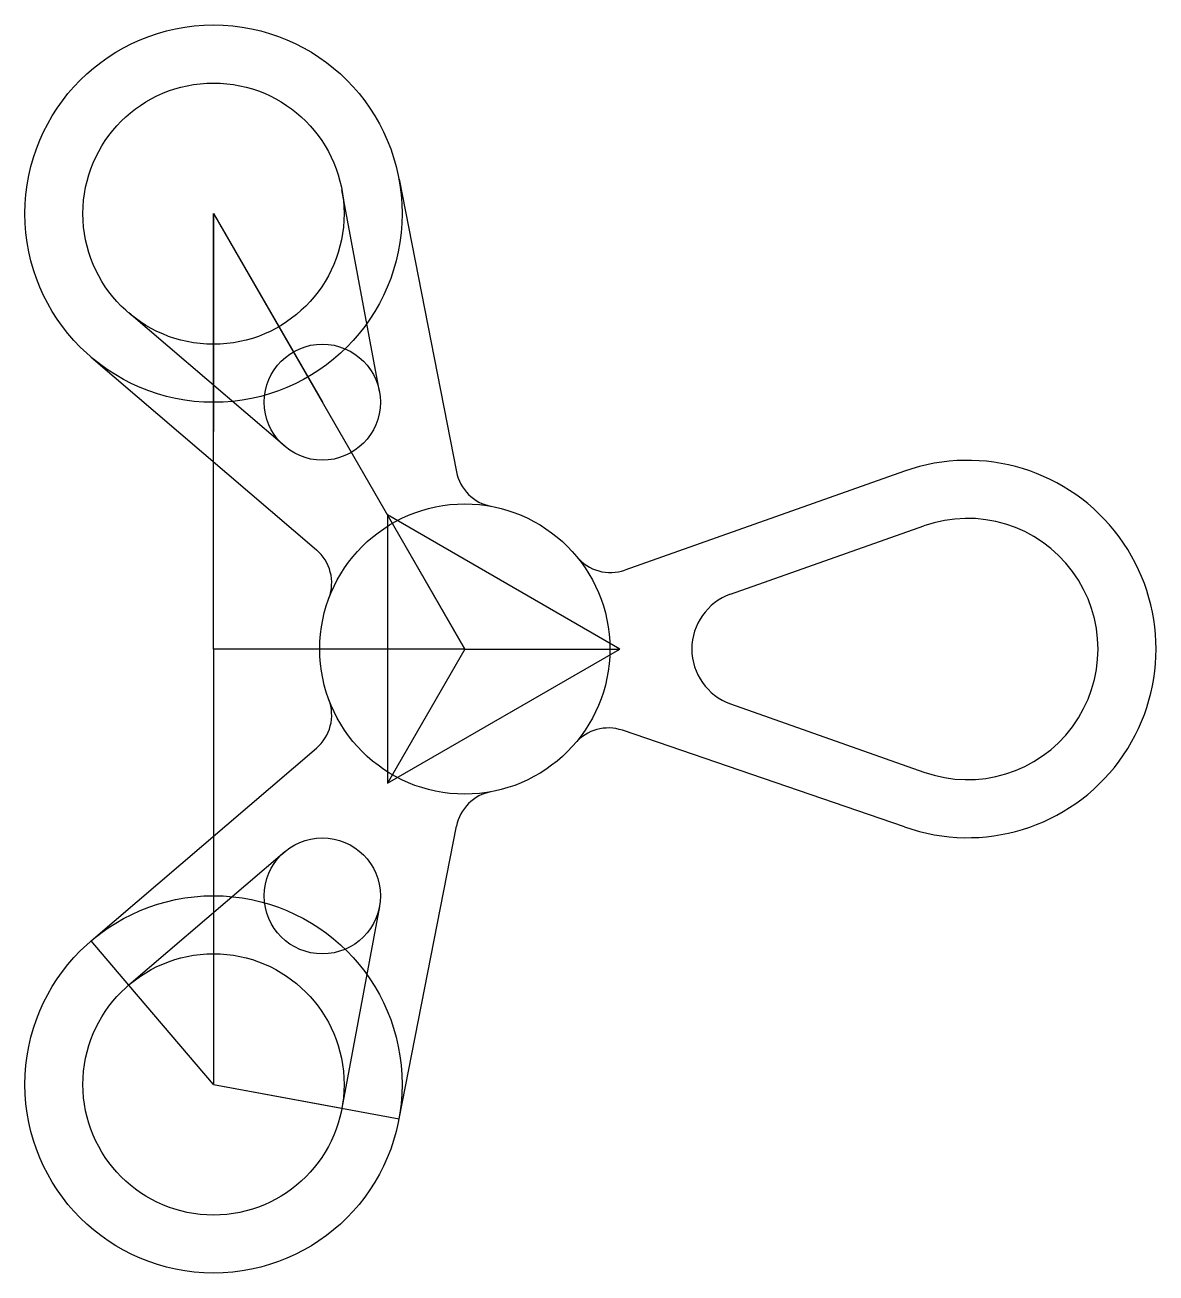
# Model space of a CAD drawing. Header units: millimetres. Extents: x 2788 to 2944, y 864 to 1036.
import ezdxf

# ---------------------------------------------------------------- set-up
doc = ezdxf.new("R2010")
doc.units = ezdxf.units.MM

msp = doc.modelspace()

# ---------------------------------------------------------------- linework, layer by layer
for p, q in [((2840.06, 1015.18), (2847.98, 974.84)), ((2837.36, 985.91), (2832.19, 1013.72)), ((2814.49, 950.43), (2814.49, 1010.43)), ((2814.49, 1010.43), (2849.13, 950.43)), ((2814.49, 1010.43), (2814.49, 980.43)), ((2814.49, 1010.43), (2829.49, 984.45)), ((2824.3, 978.37), (2802.8, 996.75)), ((2797.6, 990.67), (2828.68, 964.1)), ((2909.75, 974.95), (2871.2, 961.32)), ((2849.13, 950.43), (2838.45, 968.93)), ((2870.5, 950.43), (2838.45, 968.93)), ((2838.45, 968.93), (2838.45, 931.93)), ((2885.75, 957.98), (2912.42, 967.4)), ((2849.13, 950.43), (2814.49, 950.43)), ((2814.49, 950.43), (2814.49, 890.43)), ((2849.13, 950.43), (2838.45, 931.93)), ((2838.45, 931.93), (2870.5, 950.43)), ((2849.13, 950.43), (2870.5, 950.43)), ((2885.75, 942.89), (2912.42, 933.46)), ((2909.75, 925.92), (2870.85, 939.23)), ((2797.6, 910.2), (2828.68, 936.77)), ((2840.06, 885.68), (2847.98, 926.02)), ((2824.3, 922.49), (2802.8, 904.11)), ((2837.36, 914.95), (2832.19, 887.14)), ((2802.8, 904.11), (2797.6, 910.2)), ((2814.49, 890.43), (2802.8, 904.11)), ((2814.49, 890.43), (2832.19, 887.14)), ((2814.49, 890.43), (2840.06, 885.68))]:
    msp.add_line(p, q)
for centre, radius in [((2814.49, 1010.43), 26), ((2814.49, 1010.43), 18), ((2829.49, 984.45), 8), ((2849.13, 950.43), 20), ((2829.49, 916.41), 8), ((2814.49, 890.43), 26), ((2814.49, 890.43), 18)]:
    msp.add_circle(centre, radius)
for centre, radius, start, end in [((2918.42, 950.43), 26, 250.5288, 109.4712), ((2853.87, 976), 6, 191.1164, 259.5058), ((2918.42, 950.43), 18, 250.5288, 109.4712), ((2824.78, 959.54), 6, 339.5028, 49.4712), ((2869.2, 966.97), 6, 219.5028, 289.4712), ((2888.42, 950.43), 8, 109.4712, 250.5288), ((2824.78, 941.33), 6, 310.5288, 20.4972), ((2868.91, 933.55), 6, 71.1164, 139.5058), ((2853.87, 924.87), 6, 100.4942, 168.8836)]:
    msp.add_arc(centre, radius, start, end)

doc.saveas('drawing.dxf')
